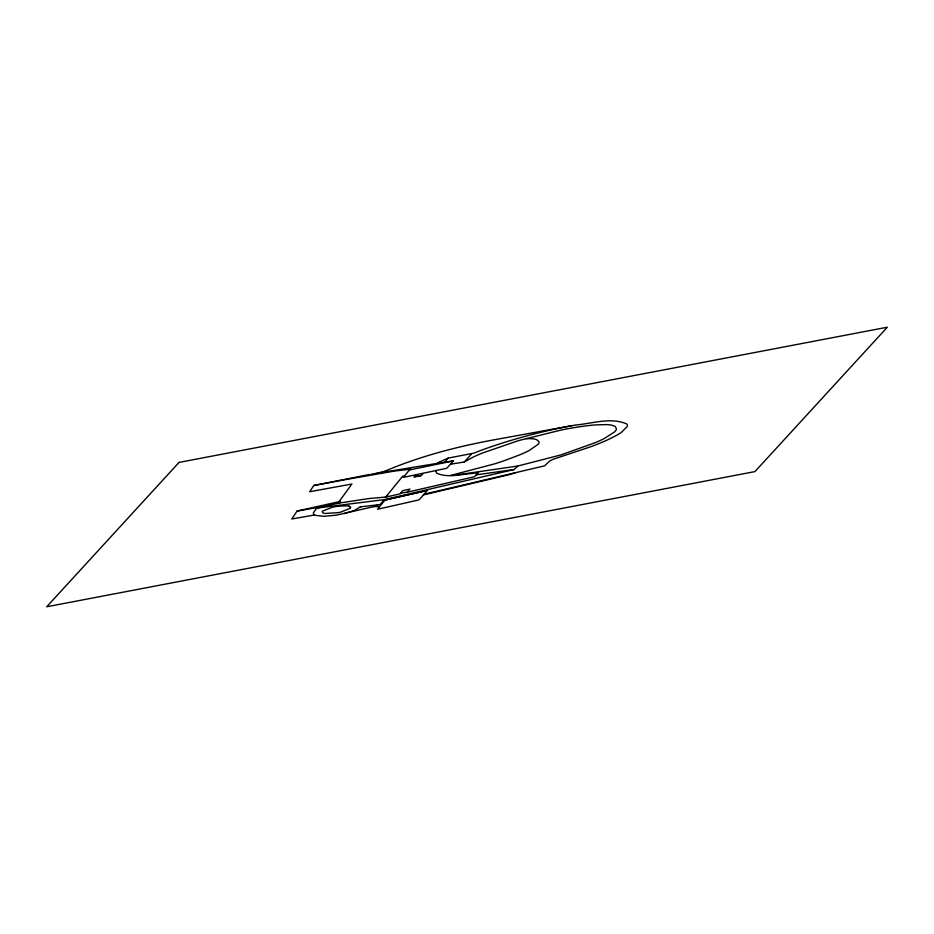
<?xml version="1.0" encoding="UTF-8"?>
<svg xmlns="http://www.w3.org/2000/svg" width="934" height="934" viewBox="0 0 934 934"><rect width="100%" height="100%" fill="white"/><g stroke="black" fill="none" stroke-linecap="round" stroke-linejoin="round"><path stroke-width="1.4" d="M339.556 501.71A31.429 3.829 -12 0 0 336.088 502.34L297.117 511.026L291.782 518.989L314.513 514.996M369.701 474.449L313.789 485.482L309.679 491.739L351.908 484.022L338.995 501.745L340.548 501.488L339.404 503.052L316.684 508.096L313.404 512.824L313.567 514.225A92.139 11.231 -12 0 0 315.307 515.334L324.121 516.304L336.275 515.171L374.09 506.567A28.709 3.502 -12 0 1 379.508 507.069M338.505 503.169L339.602 501.64M360.547 506.823L354.476 510.408L344.086 513.653M385.263 497.157L387.692 495.324L386.314 497.028L368.743 498.569L339.404 503.052M387.015 495.475L402.694 476.188A11.745 1.436 -12 0 1 404.34 476.177M360.174 506.905L380.301 504.512L384.259 499.643L514.307 469.475L517.775 466.031L560.949 454.916L595.39 442.634A168.739 20.56 -12 0 0 604.205 438.56L614.549 431.928A147.841 18.015 -12 0 0 616.475 429.15L615.308 426.406L611.151 425.028A82.297 10.029 -12 0 0 606.026 424.596L595.577 424.912A52.841 6.445 -12 0 0 569.997 428.332A53.063 6.468 -12 0 0 560.949 430.084L518.919 440.498L482.668 452.943A166.345 20.268 -12 0 0 472.837 457.275L464.28 461.991L450.562 464.198M381.457 504.243L377.546 509.263L417.626 500.215L419.389 499.538L427.375 490.478L384.971 500.064L381.586 504.208L380.301 504.512M415.723 475.114L414.066 477.111L421.327 475.534L422.997 473.55M400.744 493.07L407.212 492.218L409.863 489.077L402.717 490.7L400.091 493.853L386.314 497.028M444.701 462.178L448.262 458.069L473.76 453.177A158.325 19.299 -12 0 1 490.385 447.012C518.113 437.556 546.553 430.2 575.391 425.052C592.028 423.639 610.918 416.914 626.819 424.001A147.257 17.944 -12 0 1 627.123 426.71L621.238 432.465A197.985 24.132 -12 0 1 613.428 437.007L607.298 439.984A176.923 21.564 -12 0 1 592.144 446.277L557.575 457.8A20.758 2.533 -12 0 0 552.449 459.586L549.531 461.151L544.557 465.844L424.094 494.203M453.48 460.882L446.721 468.284L403.406 477.367L409.407 469.954L453.48 460.882L442.307 462.563A28.615 3.491 -12 0 1 438.513 463.159L371.393 474.168M464.28 461.991L471.355 454.169M378.247 504.769L377.756 505.025A15.773 1.926 -12 0 1 373.939 506.567M409.477 469.895L410.82 469.16L394.627 471.04L349.269 478.92A536.011 65.322 -12 0 0 324.285 483.578L313.824 485.482M440.101 461.886L440.101 461.886A89.442 10.904 -12 0 1 448.262 458.069M440.007 461.933L437.719 463.019M438.688 462.587L437.871 462.949M385.497 470.923C419.494 456.493 455.43 447.094 491.658 440.253L572.087 425.647M385.427 470.946L385.17 471.051A7.811 0.957 -12 0 1 384.621 471.25L383.874 471.507M382.893 471.798L378.982 472.756M423.464 494.915L505.411 475.581A19.369 2.358 -12 0 0 515.556 472.662M384.971 500.064L427.363 490.408M407.212 492.218L474.437 476.749L478.465 472.499A52.362 6.386 -12 0 1 472.079 473.491C460.579 474.274 447.655 478.196 436.75 473.176A121.408 14.792 -12 0 1 436.365 470.666M450.363 475.499L494.098 464.011A104.9 12.784 -12 0 0 503.426 460.976L519.281 455.033A140.8 17.162 -12 0 0 529.111 450.538L538.217 444.28A124.993 15.236 -12 0 0 539.105 442.074C536.781 437.579 529.963 439.027 525.749 438.548M378.293 472.896L378.328 472.884A14.687 1.786 -12 0 1 377.418 473.071L376.997 473.153M327.344 505.691L296.989 511.12M414.521 476.562L421.327 475.534M453.224 475.418L517.775 466.031M476.212 474.881L514.307 469.475M316.684 508.096L384.259 499.643M338.797 506.088L347.705 505.889A50.214 6.118 -12 0 1 349.585 506.31L350.659 507.442A35.69 4.355 -12 0 1 350.157 508.329L340.571 512.159A7.297 0.887 -12 0 1 338.365 512.638L324.787 513.478A51.323 6.258 -12 0 1 323.071 513.035L322.183 511.89A34.698 4.226 -12 0 1 322.767 511.003L332.574 507.185A9.2 1.121 -12 0 1 338.738 506.111M350.402 506.858A37.57 4.577 -12 0 1 348.545 506.03M179.048 462.412L46.7 606.773L754.952 471.588L887.3 327.227L179.048 462.412"/></g></svg>
